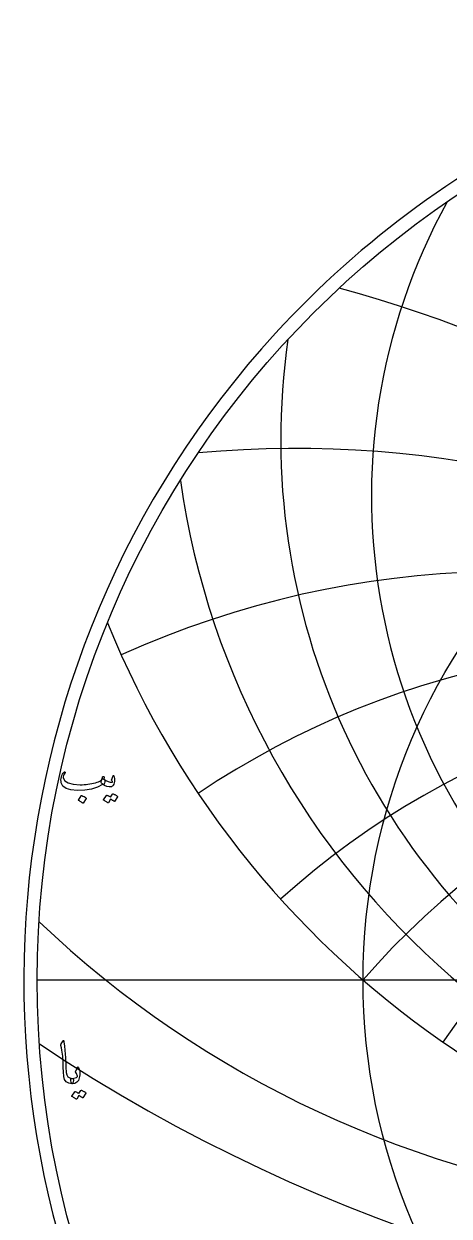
# Model space of a CAD drawing. Header units: millimetres. Extents: x -62 to 62, y -62 to 63.
# Drawn here: x -61.6 to -34.2, y -15.2 to 61.6 of the extents above; entities that cross this region are included whole.
import ezdxf

# ---------------------------------------------------------------- set-up
doc = ezdxf.new("R2010")
doc.units = ezdxf.units.MM
for name, color, linetype in [('CUT_OUTER', 1, 'Continuous'), ('ENGRAVE', 7, 'Continuous'), ('ENGRAVE_FINE', 8, 'Continuous'), ('TEXT', 5, 'Continuous')]:
    doc.layers.add(name, color=color, linetype=linetype)

msp = doc.modelspace()

# ---------------------------------------------------------------- linework, layer by layer
at = {"layer": 'CUT_OUTER'}
for centre, radius, start, end in [((-0.0002, -0.0002), 61.6124, 137.460696, 87.802279), ((-0.0008, 0.0012), 61.6111, 92.196778, 137.461198)]:
    msp.add_arc(centre, radius, start, end, dxfattribs=at)
at = {"layer": 'ENGRAVE'}
msp.add_lwpolyline([(-60.75, 0), (60.75, 0)], dxfattribs=at)
for radius in [60.75, 39.7663]:
    msp.add_circle((0, 0), radius, dxfattribs=at)
for centre, radius, start, end in [((0, 31.1579), 39.2243, 151.10225, 28.89775), ((0, 34.8078), 45.0674, 171.792158, 8.207842), ((0, 39.5446), 52.0574, 188.143104, 351.856896), ((0, 45.8535), 60.6952, 202.119559, 337.880441), ((0, -34.4872), 52.6377, 40.933333, 139.066667), ((0, -34.4872), 52.6377, 40.933333, 139.066667), ((-14.1315, 52.7394), 67.5463, 226.491917, 263.569211)]:
    msp.add_arc(centre, radius, start, end, dxfattribs=at)
at = {"layer": 'ENGRAVE_FINE'}
for centre, radius, start, end in [((-62.7311, -34.4872), 81.8897, 15.471599, 74.830713), ((-62.7311, -34.4872), 81.8897, 15.471599, 74.830713), ((-44.1682, -34.4872), 68.7136, 19.745306, 95.187983), ((-44.1682, -34.4872), 68.7136, 19.745306, 95.187983), ((-30.3904, -34.4872), 60.7807, 24.320292, 114.239595), ((-30.3904, -34.4872), 60.7807, 24.320292, 114.239595), ((-19.1585, -34.4872), 56.0158, 29.291428, 123.883354), ((-19.1585, -34.4872), 56.0158, 29.291428, 123.883354), ((-9.2814, -34.4872), 53.4497, 34.778003, 132.04212), ((-9.2814, -34.4872), 53.4497, 34.778003, 132.04212), ((9.2814, -34.4872), 53.4497, 47.95788, 145.221997), ((9.2814, -34.4872), 53.4497, 47.95788, 145.221997), ((0, 86.7866), 109.2548, 236.305594, 303.694406)]:
    msp.add_arc(centre, radius, start, end, dxfattribs=at)
at = {"layer": 'TEXT'}
for points in [[(-56.4598, 12.9308), (-56.4561, 12.9289), (-56.4526, 12.9269), (-56.4494, 12.925), (-56.4464, 12.9231), (-56.4434, 12.921), (-56.4401, 12.9183), (-56.4367, 12.9152), (-56.4329, 12.9116), (-56.402, 12.8752), (-56.3898, 12.8235), (-56.3963, 12.7564), (-56.4214, 12.674), (-56.4447, 12.624), (-56.4684, 12.5926), (-56.4926, 12.5799), (-56.5173, 12.5859), (-56.5297, 12.5919), (-56.5402, 12.5945), (-56.5489, 12.5938), (-56.5556, 12.5897), (-56.8698, 12.4177), (-57.2454, 12.2965), (-57.6823, 12.2261), (-58.1805, 12.2065), (-58.5833, 12.241), (-58.8875, 12.3329), (-59.093, 12.4824), (-59.1998, 12.6893), (-59.2164, 12.7871), (-59.22, 12.8848), (-59.2106, 12.9825), (-59.1883, 13.0802), (-59.1579, 13.1667), (-59.1203, 13.246), (-59.0755, 13.3181), (-59.0236, 13.383), (-59.0137, 13.3911), (-59.0034, 13.3964), (-58.9927, 13.3988), (-58.9814, 13.3983), (-58.9709, 13.3938), (-58.9622, 13.3878), (-58.9555, 13.3803), (-58.9507, 13.3715), (-58.9486, 13.3629), (-58.9498, 13.3523), (-58.9543, 13.3399), (-58.9622, 13.3255), (-59.0178, 13.2441), (-59.0542, 13.1645), (-59.0715, 13.0869), (-59.0695, 13.0113), (-58.9785, 12.8216), (-58.7668, 12.6855), (-58.4343, 12.6031), (-57.9812, 12.5744), (-57.8567, 12.5763), (-57.7326, 12.582), (-57.6086, 12.5916), (-57.4849, 12.605), (-57.3621, 12.6223), (-57.2411, 12.6434), (-57.1217, 12.6683), (-57.004, 12.697), (-56.8897, 12.7296), (-56.7961, 12.7622), (-56.723, 12.7947), (-56.6705, 12.8273), (-56.6503, 12.8445), (-56.6317, 12.8656), (-56.6149, 12.8905), (-56.5996, 12.9193), (-56.5854, 12.9514), (-56.5714, 12.9863), (-56.5576, 13.0242), (-56.5441, 13.0649), (-56.5388, 13.0774), (-56.5307, 13.0879), (-56.5196, 13.0965), (-56.5058, 13.1032), (-56.4909, 13.1068), (-56.477, 13.1061), (-56.4641, 13.1011), (-56.4521, 13.0917), (-56.4425, 13.0788), (-56.4368, 13.063), (-56.4349, 13.0443), (-56.4368, 13.0227)], [(-56.5747, 12.6242), (-56.6164, 12.6637), (-56.638, 12.7133), (-56.6394, 12.7729), (-56.6207, 12.8426), (-56.5802, 12.9051), (-56.5431, 12.9432), (-56.5093, 12.9569), (-56.4789, 12.9461), (-56.3352, 12.851), (-56.1915, 12.7842), (-56.0478, 12.7456), (-55.9041, 12.7353), (-55.8991, 12.7363), (-55.8955, 12.7392), (-55.8933, 12.744), (-55.8926, 12.7507), (-55.8962, 12.7634), (-55.907, 12.7823), (-55.9249, 12.8074), (-55.9501, 12.8388), (-55.9549, 12.8484), (-55.9577, 12.858), (-55.9587, 12.8675), (-55.9577, 12.8771), (-55.8658, 13.1415), (-55.8615, 13.1516), (-55.8562, 13.1588), (-55.85, 13.1631), (-55.8428, 13.1645), (-55.8356, 13.1633), (-55.8294, 13.1598), (-55.8241, 13.1538), (-55.8198, 13.1454), (-55.791, 13.0594), (-55.7738, 12.9739), (-55.768, 12.8889), (-55.7738, 12.8043), (-55.7925, 12.6992), (-55.8179, 12.6137), (-55.85, 12.5478), (-55.8888, 12.5016), (-55.9182, 12.4762), (-55.9453, 12.4575), (-55.97, 12.4455), (-55.9922, 12.4402), (-56.1206, 12.4374), (-56.2605, 12.4671), (-56.4119, 12.5293), (-56.5747, 12.6242)], [(-57.9122, 11.8654), (-57.9074, 11.8702), (-57.9007, 11.8731), (-57.8921, 11.874), (-57.8815, 11.8731), (-57.807, 11.8429), (-57.7369, 11.806), (-57.671, 11.7624), (-57.6094, 11.7121), (-57.6035, 11.7045), (-57.6008, 11.6968), (-57.6015, 11.6891), (-57.6056, 11.6815), (-57.7857, 11.3902), (-57.7924, 11.3833), (-57.8011, 11.3816), (-57.8116, 11.3852), (-57.8241, 11.394), (-57.8348, 11.4017), (-57.8518, 11.4132), (-57.8751, 11.4285), (-57.9045, 11.4477), (-57.9407, 11.4707), (-57.9841, 11.4975), (-58.0346, 11.5282), (-58.0923, 11.5627), (-58.1, 11.5684), (-58.1038, 11.5742), (-58.1038, 11.5799), (-58.1, 11.5857)], [(-55.8926, 11.9727), (-55.8878, 11.9775), (-55.8811, 11.9804), (-55.8725, 11.9813), (-55.8619, 11.9804), (-55.8242, 11.9662), (-55.7877, 11.9507), (-55.7524, 11.9337), (-55.7182, 11.9152), (-55.6851, 11.8951), (-55.6526, 11.8731), (-55.6209, 11.8491), (-55.5898, 11.8233), (-55.5839, 11.8153), (-55.5812, 11.807), (-55.5819, 11.7981), (-55.586, 11.7888), (-55.77, 11.4975), (-55.775, 11.4937), (-55.7824, 11.4937), (-55.7922, 11.4975), (-55.8045, 11.5052), (-55.8128, 11.5122), (-55.8265, 11.5219), (-55.8454, 11.5343), (-55.8696, 11.5492), (-55.8993, 11.5671), (-55.9348, 11.588), (-55.9759, 11.6121), (-56.0229, 11.6393), (-56.1685, 11.4132), (-56.1752, 11.4063), (-56.1838, 11.4046), (-56.1944, 11.4082), (-56.2068, 11.417), (-56.2176, 11.4247), (-56.2346, 11.4362), (-56.2579, 11.4515), (-56.2873, 11.4707), (-56.3235, 11.4937), (-56.3668, 11.5205), (-56.4174, 11.5512), (-56.4751, 11.5857), (-56.4811, 11.5914), (-56.4837, 11.5971), (-56.483, 11.6029), (-56.4789, 11.6086), (-56.2912, 11.8884), (-56.2864, 11.8932), (-56.2797, 11.8961), (-56.271, 11.897), (-56.2605, 11.8961), (-56.2284, 11.8856), (-56.1973, 11.8736), (-56.1671, 11.8598), (-56.1379, 11.8443), (-56.1096, 11.8274), (-56.0823, 11.8094), (-56.0559, 11.7901), (-56.0306, 11.7696)], [(-59.0859, -3.9194), (-59.0785, -3.9079), (-59.0715, -3.9003), (-59.0651, -3.8964), (-59.0591, -3.8964), (-59.05, -3.9015), (-59.0418, -3.9166), (-59.0346, -3.9417), (-59.0284, -3.9769), (-58.9968, -4.2631), (-58.9709, -4.5278), (-58.9508, -4.7709), (-58.9364, -4.9925), (-58.9272, -5.1819), (-58.9187, -5.3517), (-58.9109, -5.5019), (-58.9039, -5.6325), (-58.8978, -5.7434), (-58.8928, -5.8346), (-58.8891, -5.9062), (-58.8866, -5.9582), (-58.8526, -6.1139), (-58.7774, -6.2284), (-58.661, -6.3017), (-58.5034, -6.3338), (-58.4596, -6.3453), (-58.4315, -6.3721), (-58.4193, -6.4142), (-58.4229, -6.4717), (-58.4409, -6.5623), (-58.4603, -6.6269), (-58.4811, -6.6657), (-58.5034, -6.6787), (-58.7252, -6.6494), (-58.8885, -6.5618), (-58.9934, -6.4157), (-59.0399, -6.2111), (-59.0472, -6.1133), (-59.0538, -6.0152), (-59.0597, -5.9169), (-59.0648, -5.8183), (-59.0695, -5.7195), (-59.0739, -5.6205), (-59.0781, -5.5212), (-59.0821, -5.4217), (-59.0892, -5.2319), (-59.0993, -5.061), (-59.1122, -4.909), (-59.128, -4.776), (-59.1467, -4.6482), (-59.1683, -4.512), (-59.1927, -4.3675), (-59.22, -4.2145), (-59.2236, -4.187), (-59.2229, -4.1618), (-59.2179, -4.1391), (-59.2085, -4.1187)], [(-58.2735, -5.8701), (-58.1661, -5.6325), (-58.1503, -5.6064), (-58.1336, -5.597), (-58.1159, -5.6044), (-58.0972, -5.6286), (-58.0627, -5.7011), (-58.0359, -5.7766), (-58.0167, -5.8553), (-58.0052, -5.9371), (-58.0016, -6.0225), (-58.0062, -6.112), (-58.0188, -6.2055), (-58.0397, -6.3031), (-58.1032, -6.4674), (-58.2016, -6.5848), (-58.335, -6.6552), (-58.5034, -6.6787), (-58.5228, -6.6665), (-58.5427, -6.6298), (-58.563, -6.5687), (-58.5839, -6.4832), (-58.5899, -6.4375), (-58.5887, -6.3999), (-58.5803, -6.3704), (-58.5647, -6.3491), (-58.5522, -6.3409), (-58.5379, -6.3357), (-58.5216, -6.3333), (-58.5034, -6.3338), (-58.3973, -6.3304), (-58.3051, -6.3089), (-58.2267, -6.2691), (-58.1623, -6.2111), (-58.1594, -6.2066), (-58.1585, -6.2006), (-58.1594, -6.1932), (-58.1623, -6.1843), (-58.1774, -6.1302), (-58.1997, -6.0751), (-58.2291, -6.019), (-58.2658, -5.962), (-58.2778, -5.9405), (-58.283, -5.918), (-58.2816, -5.8945), (-58.2735, -5.8701)], [(-57.9324, -7.1117), (-57.9276, -7.1069), (-57.9209, -7.104), (-57.9123, -7.1031), (-57.9017, -7.104), (-57.864, -7.1182), (-57.8275, -7.1337), (-57.7921, -7.1508), (-57.758, -7.1692), (-57.7248, -7.1893), (-57.6924, -7.2114), (-57.6607, -7.2353), (-57.6296, -7.2612), (-57.6236, -7.2691), (-57.621, -7.2775), (-57.6217, -7.2863), (-57.6258, -7.2957), (-57.8097, -7.5869), (-57.8148, -7.5907), (-57.8222, -7.5907), (-57.832, -7.5869), (-57.8442, -7.5792), (-57.8526, -7.5722), (-57.8663, -7.5625), (-57.8852, -7.5501), (-57.9094, -7.5352), (-57.9391, -7.5173), (-57.9745, -7.4964), (-58.0157, -7.4723), (-58.0627, -7.4451), (-58.2083, -7.6712), (-58.215, -7.6782), (-58.2236, -7.6798), (-58.2342, -7.6763), (-58.2466, -7.6674), (-58.2574, -7.6597), (-58.2744, -7.6482), (-58.2976, -7.6329), (-58.3271, -7.6137), (-58.3633, -7.5907), (-58.4066, -7.5639), (-58.4572, -7.5333), (-58.5149, -7.4988), (-58.5209, -7.493), (-58.5235, -7.4873), (-58.5228, -7.4815), (-58.5187, -7.4758), (-58.3309, -7.196), (-58.3261, -7.1912), (-58.3194, -7.1884), (-58.3108, -7.1874), (-58.3003, -7.1884), (-58.2682, -7.1988), (-58.237, -7.2109), (-58.2069, -7.2246), (-58.1776, -7.2401), (-58.1494, -7.257), (-58.1221, -7.2751), (-58.0957, -7.2943), (-58.0703, -7.3148)]]:
    msp.add_lwpolyline(points, close=True, dxfattribs=at)

doc.saveas('drawing.dxf')
